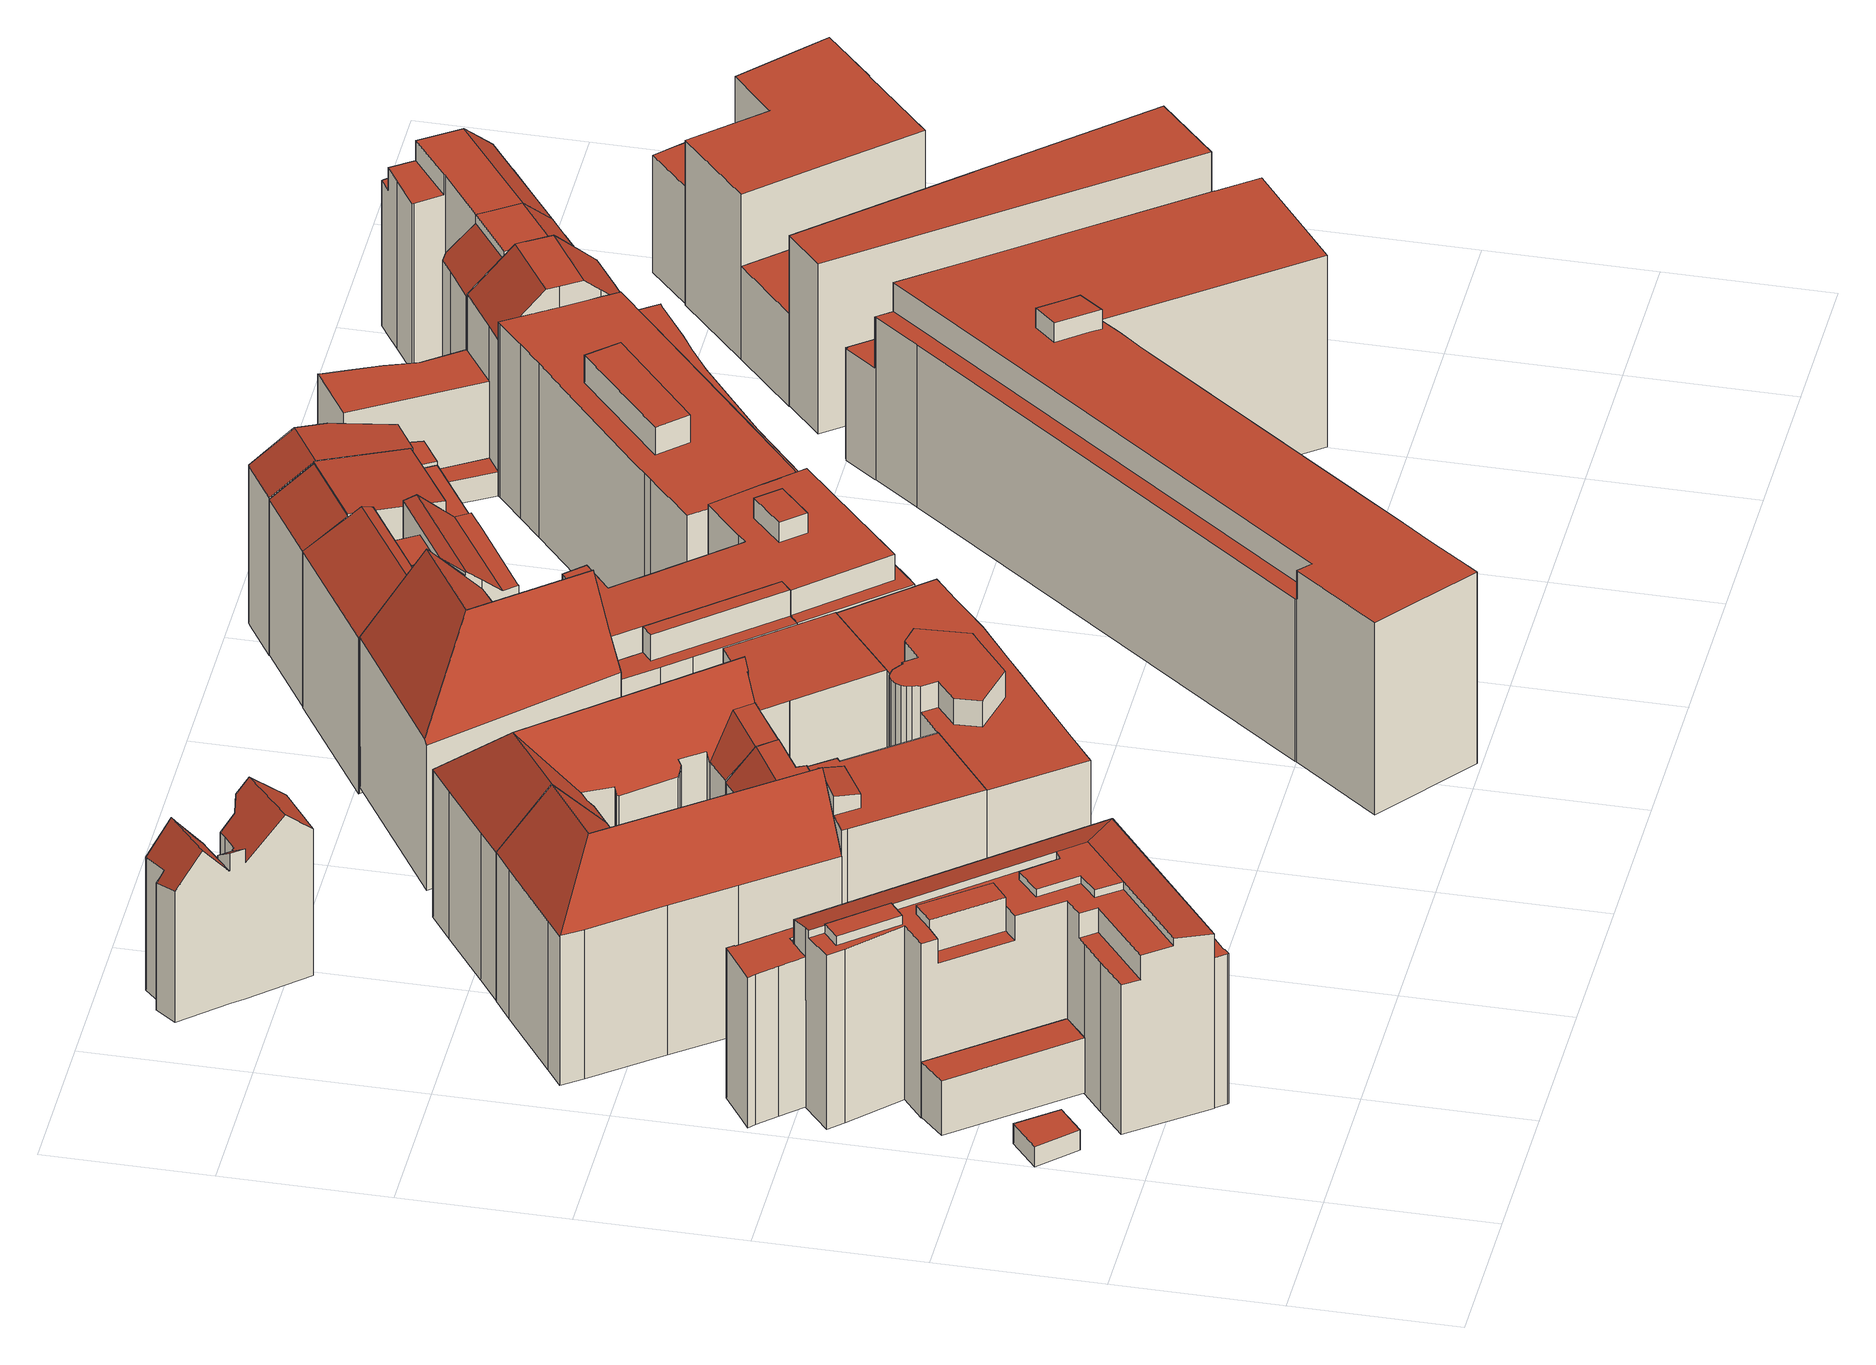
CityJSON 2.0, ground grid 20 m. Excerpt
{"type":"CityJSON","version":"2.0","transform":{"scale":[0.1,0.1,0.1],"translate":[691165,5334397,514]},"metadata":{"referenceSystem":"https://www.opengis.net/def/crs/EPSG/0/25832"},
"CityObjects":{
"building1":{"type":"Building","attributes":{"Gemeindeschluessel":"09162000","HoeheDach":"517.260","HoeheGrund":"514.623","Methode":"2000","NiedrigsteTraufeDesGebaeudes":"517.260","Geometrietyp2DReferenz":"3000","function":"31001_2000","roofType":"1000","measuredHeight":2.64},"geometry":[{"type":"MultiSurface","lod":"2","boundaries":[[[0,1,2,3]],[[1,0,4,5]],[[5,6,2,1]],[[3,2,6,7]],[[7,4,0,3]],[[5,4,7,6]]],"semantics":{"surfaces":[{"type":"WallSurface"},{"type":"RoofSurface"},{"type":"GroundSurface"}],"values":[0,0,1,0,2,0]}}]},
"building2":{"type":"Building","attributes":{"Gemeindeschluessel":"09162000","HoeheDach":"522.056","HoeheGrund":"514.690","Methode":"1000","NiedrigsteTraufeDesGebaeudes":"522.056","Geometrietyp2DReferenz":"3000","function":"31001_9998","roofType":"1000","measuredHeight":7.37,"storeysAboveGround":2},"geometry":[{"type":"MultiSurface","lod":"2","boundaries":[[[8,9,10,11,12,13]],[[14,15,16,10,9,8]],[[11,10,16,17,18,12]],[[14,8,13,19]],[[19,13,12,18]],[[15,14,19,18,17,16]]],"semantics":{"surfaces":[{"type":"RoofSurface"},{"type":"WallSurface"},{"type":"GroundSurface"}],"values":[0,1,1,1,1,2]}}]},
"building3":{"type":"Building","attributes":{"Gemeindeschluessel":"09162000","HoeheDach":"539.220","HoeheGrund":"514.629","Methode":"2000","NiedrigsteTraufeDesGebaeudes":"534.570","Geometrietyp2DReferenz":"3000","function":"31001_9998","roofType":"1000","measuredHeight":24.59,"storeysAboveGround":7},"geometry":[{"type":"MultiSurface","lod":"2","boundaries":[[[20,21,22,23]],[[23,22,24,25]],[[26,27,28,29]],[[30,31,32,33]],[[34,35,36,37,38,33,32,39]],[[40,41,42,43,44,45]],[[46,47,48,49]],[[50,51,52,53]],[[54,24,22,55,52,51,56,57]],[[58,57,56,59]],[[60,44,43,61]],[[62,63,64,49,48,65]],[[66,67,68,69]],[[41,70,71,42]],[[72,73,74,21,20,75,40,45]],[[76,69,68,77,78]],[[79,80,67,66,81]],[[35,61,43,42,71,36]],[[34,39,82,83]],[[81,66,84,85]],[[76,78,79,81,85,86,87,82,39,32,31,88,89,90,37,36,71,70,75,20,23,25,91,58,59,50,53]],[[47,92,65,48]],[[93,92,47,46,94,74,73]],[[69,76,53,52]],[[72,60,61,35,34,83,95,96,63,62,93,73]],[[97,90,26,29,31,30]],[[31,29,28,88]],[[38,37,90,97]],[[72,45,44,60]],[[38,97,30,33]],[[89,27,26,90]],[[88,28,27,89]],[[59,56,51,50]],[[78,77,80,79]],[[91,54,57,58]],[[40,75,70,41]],[[25,24,54,91]],[[77,68,67,80]],[[95,87,86,96]],[[63,96,86,85,84,64]],[[62,65,92,93]],[[83,82,87,95]],[[74,94,55,22,21]],[[46,49,64,84,66,69,52,55,94]]],"semantics":{"surfaces":[{"type":"WallSurface"},{"type":"RoofSurface"},{"type":"GroundSurface"}],"values":[0,0,1,0,0,1,0,0,1,0,0,0,0,0,0,0,0,0,0,0,1,1,0,0,2,0,0,0,0,1,0,0,0,0,0,0,0,1,0,0,0,0,1,1]}}]},
"building4":{"type":"Building","attributes":{"Gemeindeschluessel":"09162000","HoeheDach":"534.858","HoeheGrund":"514.660","Methode":"1000","NiedrigsteTraufeDesGebaeudes":"534.858","Geometrietyp2DReferenz":"3000","function":"31001_9998","roofType":"1000","measuredHeight":20.2,"storeysAboveGround":6},"geometry":[{"type":"MultiSurface","lod":"2","boundaries":[[[98,99,100,101,102,103,104,105,106,107,108,109,110,111,112,113,114,115,116,117,118,119,120,121,122,123,124,125,126]],[[127,128,129,130,131,132,133,134,135,136,137,138,139,140,141,142,143,144,145,146,147,148,149,150,151,152,153,154,155]],[[137,106,105,138]],[[149,123,122,150]],[[155,117,116,127]],[[133,110,109,134]],[[135,108,107,136]],[[134,109,108,135]],[[131,112,111,132]],[[143,142,141,102,101,100]],[[136,107,106,137]],[[129,114,113,130]],[[150,122,121,151]],[[132,111,110,133]],[[128,115,114,129]],[[126,125,124,148,147,146]],[[140,103,102,141]],[[144,99,98,145]],[[120,119,153,152,151,121]],[[130,113,112,131]],[[154,118,117,155]],[[148,124,123,149]],[[153,119,118,154]],[[138,105,104,139]],[[143,100,99,144]],[[139,104,103,140]],[[127,116,115,128]],[[145,98,126,146]]],"semantics":{"surfaces":[{"type":"RoofSurface"},{"type":"GroundSurface"},{"type":"WallSurface"}],"values":[0,1,2,2,2,2,2,2,2,2,2,2,2,2,2,2,2,2,2,2,2,2,2,2,2,2,2,2]}}]},
"building5":{"type":"Building","attributes":{"Gemeindeschluessel":"09162000","HoeheDach":"542.510","HoeheGrund":"515.331","Methode":"2000","NiedrigsteTraufeDesGebaeudes":"535.296","Geometrietyp2DReferenz":"3000","function":"31001_9998","roofType":"3100","measuredHeight":27.18,"storeysAboveGround":5},"geometry":[{"type":"MultiSurface","lod":"2","boundaries":[[[156,157,158,159]],[[160,161,162,163]],[[164,165,157,156,166]],[[167,168,169,170]],[[171,172,173,174]],[[175,176,177,178,179]],[[180,181,182,183]],[[184,185,186,187]],[[188,189,161,160]],[[190,191,192,193]],[[194,195,196,197]],[[188,198,199,200,189]],[[201,202,203,204,205]],[[206,207,201,205]],[[208,209,199,198]],[[210,211,172,171]],[[182,212,213,183]],[[164,166,214,215]],[[215,214,177,176]],[[212,209,208,213]],[[165,170,169,158,157]],[[178,177,214,166,156,159]],[[216,217,218,219,220]],[[207,206,218,217]],[[221,193,192,222]],[[190,216,220,191]],[[175,180,183,213,208,198,188,160,163,202,201,207,217,216,190,193,221,223,184,187,224,194,197,210,171,174,167,170,165,164,215,176]],[[212,182,181,225,226,200,199,209]],[[226,219,218,206,205,204]],[[197,196,211,210]],[[223,227,185,184]],[[167,174,173,168]],[[224,228,195,194]],[[180,175,179,225,181]],[[203,202,163,162]],[[187,186,228,224]],[[225,179,178,159,158,169,168,173,172,211,196,195,228,186,185,227,222,192,191,220,219,226]],[[226,204,203,162,161,189,200]],[[221,222,227,223]]],"semantics":{"surfaces":[{"type":"RoofSurface"},{"type":"WallSurface"},{"type":"GroundSurface"}],"values":[0,1,1,1,1,1,1,1,1,1,1,1,1,1,1,1,1,1,1,1,1,0,1,1,1,1,2,0,0,1,1,1,1,1,1,1,0,0,1]}}]},
"building6":{"type":"Building","attributes":{"Gemeindeschluessel":"09162000","HoeheDach":"540.050","HoeheGrund":"517.120","Methode":"2000","NiedrigsteTraufeDesGebaeudes":"534.159","Geometrietyp2DReferenz":"3000","function":"31001_9998","roofType":"3100","measuredHeight":22.93,"storeysAboveGround":5},"geometry":[{"type":"MultiSurface","lod":"2","boundaries":[[[229,230,231,232]],[[233,234,235,236,237,238]],[[239,240,241,242]],[[243,244,245,246,247,248,249,250,251,252,253,254,255,256]],[[257,258,259,260]],[[251,261,262,263,252]],[[261,264,262]],[[234,233,265,266]],[[267,268,269,270]],[[271,272,237,236]],[[266,265,273,274]],[[262,264,258,257,275,276,242,241,277,263]],[[274,273,278,279]],[[256,255,280,281]],[[282,268,267,283,284,285]],[[247,246,245,244,243,256,281,286,271,236,235,234,266,274,279,239,242,276,275,257,260,229,232,284,283,267,270]],[[260,259,230,229]],[[279,278,240,239]],[[253,277,241,240,278,273,265,233,238,254]],[[254,238,237,272,287,280,255]],[[249,282,285,231,230,259,258,264,261,250]],[[261,251,250]],[[287,272,271,286,281,280]],[[232,231,285,284]],[[253,252,263,277]],[[270,269,248,247]],[[248,269,268,282,249]]],"semantics":{"surfaces":[{"type":"WallSurface"},{"type":"RoofSurface"},{"type":"GroundSurface"}],"values":[0,0,0,0,0,1,0,0,0,0,0,0,0,0,0,2,0,0,1,1,1,0,0,0,0,0,1]}}]},
"building7":{"type":"Building","attributes":{"Gemeindeschluessel":"09162000","HoeheDach":"542.510","HoeheGrund":"515.419","Methode":"2000","NiedrigsteTraufeDesGebaeudes":"535.066","Geometrietyp2DReferenz":"3000","function":"31001_9998","roofType":"3100","measuredHeight":27.09,"storeysAboveGround":5},"geometry":[{"type":"MultiSurface","lod":"2","boundaries":[[[204,288,289,290,291,203]],[[292,293,294,295]],[[296,297,298,299]],[[300,301,302,303,304]],[[305,306,297,296]],[[307,308,309,310]],[[311,291,290,312]],[[301,300,313,314]],[[315,316,317,318]],[[315,319,320,321,316]],[[322,323,324,325,326]],[[291,311,327,203]],[[328,293,292,309,308,298,297,306,329,330,331,332,317,316,321,288,304,303]],[[333,320,319,334]],[[204,205,313,300,304,288]],[[328,303,302,335]],[[329,306,305,336]],[[333,337,289,288,321,320]],[[325,331,330,338,326]],[[327,339,205,204,203]],[[314,313,205,339]],[[322,326,338,340]],[[310,309,292,295]],[[336,340,338,330,329]],[[341,289,337,342]],[[312,290,289,341]],[[337,333,334,342]],[[343,318,317,332,324,323]],[[294,293,328,335]],[[332,331,325,324]],[[298,308,307,299]],[[315,318,343,323,322,340,336,305,296,299,307,310,295,294,335,302,301,314,339,327,311,312,341,342,334,319]]],"semantics":{"surfaces":[{"type":"RoofSurface"},{"type":"WallSurface"},{"type":"GroundSurface"}],"values":[0,1,1,1,1,1,1,1,1,1,1,1,0,1,0,1,1,0,0,1,1,1,1,1,1,1,1,1,1,0,1,2]}}]},
"building8":{"type":"Building","attributes":{"Gemeindeschluessel":"09162000","HoeheDach":"541.532","HoeheGrund":"514.893","Methode":"2000","NiedrigsteTraufeDesGebaeudes":"518.875","Geometrietyp2DReferenz":"3000","function":"31001_9998","roofType":"1000","measuredHeight":26.64,"storeysAboveGround":7},"geometry":[{"type":"MultiSurface","lod":"2","boundaries":[[[344,345,346,347,348,349,350,351,352,353,354,355,356,357,358,359,360]],[[356,361,362,357]],[[363,364,365,366]],[[350,367,368,351]],[[363,366,369,370,368,367,371]],[[369,372,373,370]],[[357,362,372,358]],[[359,374,375,360]],[[373,372,362,361,376,377,378]],[[354,377,376,355]],[[358,372,369,366,365,374,359]],[[353,378,377,354]],[[344,379,380,345]],[[381,382,383,384]],[[385,383,382,386,387]],[[349,348,388,364,363,371]],[[345,380,389,346]],[[349,371,367,350]],[[375,379,344,360]],[[390,385,387,391]],[[348,347,386,382,381,388]],[[347,346,389,391,387,386]],[[375,374,365,364,388,381,384,390,391,389,380,379]],[[352,351,368,370,373,378,353]],[[355,376,361,356]],[[384,383,385,390]]],"semantics":{"surfaces":[{"type":"GroundSurface"},{"type":"WallSurface"},{"type":"RoofSurface"}],"values":[0,1,1,1,2,1,1,1,2,1,1,1,1,1,2,1,1,1,1,1,1,1,2,1,1,1]}}]},
"building9":{"type":"Building","attributes":{"Gemeindeschluessel":"09162000","HoeheDach":"542.320","HoeheGrund":"514.610","Methode":"2000","NiedrigsteTraufeDesGebaeudes":"538.780","Geometrietyp2DReferenz":"3000","function":"31001_9998","roofType":"1000","measuredHeight":27.71,"storeysAboveGround":7},"geometry":[{"type":"MultiSurface","lod":"2","boundaries":[[[392,393,394,395,396,397]],[[398,399,400,401]],[[402,403,404,405]],[[406,407,408,409]],[[410,411,407,406]],[[412,413,397,396]],[[414,415,416,417,418,419]],[[420,421,411,410]],[[422,423,413,412]],[[393,424,425,426,414,419,427,428,394]],[[399,429,430,431,432,433,404,403,424,393,392,397,413,423,434,435,408,407,411,421,436,437,438,439,400]],[[440,441,442,438,437,443,444,445,446]],[[417,416,447,448]],[[449,434,423,422]],[[450,435,434,449]],[[451,452,453,454]],[[455,433,432,456]],[[409,408,435,450]],[[452,457,458,459,460,461,447,416,415,414,426,425,402,405,455,456,462,463,464,398,401,465,442,441,440,453]],[[454,453,440,446]],[[401,400,439,465]],[[466,467,448,447,461,460]],[[464,463,462,456,432,431,430,429]],[[464,429,399,398]],[[405,404,433,455]],[[468,443,437,436,421,420]],[[451,469,470,471,466,460,459,458,457,452]],[[465,439,438,442]],[[467,466,471,470,469,451,454,446,445,444,443,468,420,410,406,409,450,449,422,412,396,395,394,428,427,419,418,417,448]],[[425,424,403,402]]],"semantics":{"surfaces":[{"type":"WallSurface"},{"type":"RoofSurface"},{"type":"GroundSurface"}],"values":[0,0,0,0,0,0,0,0,0,0,1,0,0,0,0,0,0,0,1,0,0,0,0,0,0,0,0,0,2,0]}}]},
"building10":{"type":"Building","attributes":{"Gemeindeschluessel":"09162000","HoeheDach":"544.742","HoeheGrund":"515.366","Methode":"2000","NiedrigsteTraufeDesGebaeudes":"534.717","Geometrietyp2DReferenz":"3000","function":"31001_2000","roofType":"3100","measuredHeight":29.38,"storeysAboveGround":5},"geometry":[{"type":"MultiSurface","lod":"2","boundaries":[[[472,473,474,475,476]],[[477,478,479,480]],[[481,482,483,484]],[[485,486,487,488]],[[475,489,490,491,481,484,492,493,488,487,477,480,494,495,496,476]],[[472,497,498,499,479,478,486,485,500,501,473]],[[475,474,502,489]],[[500,485,488,493,503]],[[501,504,505,506]],[[501,500,503,507,483,482,504]],[[481,491,505,504,482]],[[484,483,507,492]],[[494,499,498,495]],[[495,498,497,496]],[[502,508,490,489]],[[505,491,490,508,506]],[[496,497,472,476]],[[487,486,478,477]],[[492,507,503,493]],[[479,499,494,480]],[[502,474,473,501,506,508]]],"semantics":{"surfaces":[{"type":"WallSurface"},{"type":"GroundSurface"},{"type":"RoofSurface"}],"values":[0,0,0,0,1,2,0,0,2,2,0,0,0,0,0,0,0,0,0,0,2]}}]},
"building11":{"type":"Building","attributes":{"Gemeindeschluessel":"09162000","HoeheDach":"538.530","HoeheGrund":"514.988","Methode":"2000","NiedrigsteTraufeDesGebaeudes":"535.030","Geometrietyp2DReferenz":"3000","function":"31001_9998","roofType":"1000","measuredHeight":23.54},"geometry":[{"type":"MultiSurface","lod":"2","boundaries":[[[509,510,511,512]],[[513,514,515,516]],[[517,518,519,520,515,514,521]],[[517,522,523,518]],[[520,524,516,515]],[[513,516,524,525,523,522,509,512,526]],[[512,511,527,526]],[[518,523,525,519]],[[519,525,524,520]],[[517,521,528,510,509,522]],[[521,514,513,526,527,528]],[[510,528,527,511]]],"semantics":{"surfaces":[{"type":"WallSurface"},{"type":"GroundSurface"},{"type":"RoofSurface"}],"values":[0,0,1,0,0,2,0,0,0,0,0,2]}}]},
"building12":{"type":"Building","attributes":{"Gemeindeschluessel":"09162000","HoeheDach":"541.250","HoeheGrund":"514.482","Methode":"2000","NiedrigsteTraufeDesGebaeudes":"535.060","Geometrietyp2DReferenz":"3000","function":"31001_2000","roofType":"1000","measuredHeight":26.77,"storeysAboveGround":6},"geometry":[{"type":"MultiSurface","lod":"2","boundaries":[[[529,530,531,532]],[[533,534,535,536,537,538]],[[539,528,540,541]],[[542,543,544,545,546,547]],[[535,534,548,549]],[[550,551,552,553]],[[554,555,556,557]],[[558,559,560,561]],[[530,552,551,531]],[[562,563,559,558]],[[528,564,565,566,567,568,569,570,556,555,571,572,548,534,533,538,573,574,560,559,563,575,576,540],[550,553,529,532]],[[548,572,571,577,578,549]],[[579,580,581,582,583,570,569,568,567,566]],[[543,542,584,585,586,539,541,587,588,562,558,561,589,590,537,536,535,549,578,577,554,557,591,544]],[[553,552,530,529]],[[540,576,575,563,562,588,587,541]],[[570,583,545,544,591,557,556]],[[547,546,545,583,582,581,580,579,592,593]],[[542,547,593,584]],[[593,592,565,564,528,539,586,585,584]],[[532,531,551,550]],[[579,566,565,592]],[[577,571,555,554]],[[590,573,538,537]],[[590,589,561,560,574,573]]],"semantics":{"surfaces":[{"type":"WallSurface"},{"type":"RoofSurface"},{"type":"GroundSurface"}],"values":[0,0,0,0,0,0,0,0,1,0,1,0,0,2,0,0,0,1,0,0,0,0,0,0,0]}}]},
"building13":{"type":"Building","attributes":{"Gemeindeschluessel":"09162000","HoeheDach":"539.903","HoeheGrund":"514.499","Methode":"2000","NiedrigsteTraufeDesGebaeudes":"523.890","Geometrietyp2DReferenz":"3000","function":"31001_2000","roofType":"3100","measuredHeight":25.4,"storeysAboveGround":6},"geometry":[{"type":"MultiSurface","lod":"2","boundaries":[[[594,595,596,597,598,599,600,601]],[[602,603,604]],[[605,606,599,598]],[[607,608,597,596]],[[609,610,611,612,613,614,615,616,617,618,619,620,621]],[[596,595,604,607]],[[622,623,624,625,626,627,628]],[[594,629,630,595]],[[616,615,631,627,626]],[[609,621,632,623,622]],[[633,634,635,630,629,636]],[[604,631,637,638,606,605,608,607]],[[604,603,628,627,631]],[[633,612,611,634]],[[632,639,640,641,624,623]],[[620,639,632,621]],[[608,605,598,597]],[[595,630,642]],[[636,613,612,633]],[[618,641,640,619]],[[616,626,625,617]],[[618,617,625,624,641]],[[619,640,639,620]],[[638,637,601,600]],[[614,613,636,629,594,601,637,631,615]],[[609,622,628,603,602,642,630,635,610]],[[600,599,606,638]],[[602,604,595,642]],[[610,635,634,611]]],"semantics":{"surfaces":[{"type":"WallSurface"},{"type":"RoofSurface"},{"type":"GroundSurface"}],"values":[0,0,1,1,2,0,1,1,0,0,1,0,1,0,1,0,0,0,0,0,0,0,0,1,0,0,0,1,0]}}]},
"building14":{"type":"Building","attributes":{"Gemeindeschluessel":"09162000","HoeheDach":"517.309","HoeheGrund":"515.027","Methode":"2000","NiedrigsteTraufeDesGebaeudes":"517.094","Geometrietyp2DReferenz":"3000","function":"31001_2000","roofType":"1000","measuredHeight":2.28,"storeysAboveGround":1},"geometry":[{"type":"MultiSurface","lod":"2","boundaries":[[[643,644,645,646]],[[647,646,645,648]],[[647,648,649,650]],[[649,644,643,650]],[[648,645,644,649]],[[650,643,646,647]]],"semantics":{"surfaces":[{"type":"RoofSurface"},{"type":"WallSurface"},{"type":"GroundSurface"}],"values":[0,1,2,1,1,1]}}]},
"building15":{"type":"Building","attributes":{"Gemeindeschluessel":"09162000","HoeheDach":"518.341","HoeheGrund":"514.617","Methode":"2000","NiedrigsteTraufeDesGebaeudes":"518.341","Geometrietyp2DReferenz":"3000","function":"31001_2000","roofType":"1000","measuredHeight":3.72},"geometry":[{"type":"MultiSurface","lod":"2","boundaries":[[[651,652,653,654,655,656]],[[657,651,656,658]],[[654,659,660,655]],[[657,661,652,651]],[[656,655,660,658]],[[652,661,662,653]],[[654,653,662,659]],[[657,658,660,659,662,661]]],"semantics":{"surfaces":[{"type":"RoofSurface"},{"type":"WallSurface"},{"type":"GroundSurface"}],"values":[0,1,1,1,1,1,1,2]}}]},
"building16":{"type":"Building","attributes":{"Gemeindeschluessel":"09162000","HoeheDach":"539.346","HoeheGrund":"514.578","Methode":"2000","NiedrigsteTraufeDesGebaeudes":"535.180","Geometrietyp2DReferenz":"3000","function":"31001_9998","roofType":"1000","measuredHeight":24.77,"storeysAboveGround":6},"geometry":[{"type":"MultiSurface","lod":"2","boundaries":[[[663,664,665,666]],[[667,668,669,666,665,670]],[[670,665,664,671,672]],[[673,674,675,676]],[[677,678,667,670,672,679,680]],[[681,682,674,673]],[[681,683,684,685,671,664,663,682]],[[677,680,633,686]],[[669,675,674,682,663,666]],[[680,679,685,684,633]],[[667,678,677,686,683,681,673,676,668]],[[679,672,671,685]],[[686,633,684,683]],[[676,675,669,668]]],"semantics":{"surfaces":[{"type":"WallSurface"},{"type":"RoofSurface"},{"type":"GroundSurface"}],"values":[0,0,1,0,0,0,0,0,1,1,2,0,0,0]}}]},
"building17":{"type":"Building","attributes":{"Gemeindeschluessel":"09162000","HoeheDach":"539.370","HoeheGrund":"514.460","Methode":"2000","NiedrigsteTraufeDesGebaeudes":"535.662","Geometrietyp2DReferenz":"3000","function":"31001_9998","roofType":"3100","measuredHeight":24.91,"storeysAboveGround":6},"geometry":[{"type":"MultiSurface","lod":"2","boundaries":[[[687,688,689,690,691,692]],[[693,694,695,696]],[[697,698,699,687,692,700,701]],[[702,698,697,703]],[[704,695,694,702,703]],[[699,698,702,694,693,705,706,688,687]],[[707,708,691,690]],[[709,710,708,707,711,712]],[[701,700,692,691,708,710,709]],[[713,714,715,712,711,707,690,689,688,706,705,693,696]],[[715,714,713,704,703,697,701,709,712]],[[696,695,704,713]]],"semantics":{"surfaces":[{"type":"WallSurface"},{"type":"RoofSurface"},{"type":"GroundSurface"}],"values":[0,0,1,0,1,0,0,0,1,2,0,0]}}]},
"building18":{"type":"Building","attributes":{"name":"Bayerisches Staatsministerium des Innern, für Sport und Integration - Außenstelle Angerhof","Gemeindeschluessel":"09162000","HoeheDach":"542.908","HoeheGrund":"514.541","Methode":"2000","NiedrigsteTraufeDesGebaeudes":"529.510","Geometrietyp2DReferenz":"3000","function":"31001_3000","roofType":"1000","measuredHeight":28.37,"storeysAboveGround":7},"geometry":[{"type":"MultiSurface","lod":"2","boundaries":[[[716,717,718,719,720,721]],[[722,723,724,725,726,727,728,729]],[[730,731,732,733,734,735,736]],[[737,728,727,738]],[[725,724,739,740,741,742,743]],[[744,745,746,747]],[[748,749,750,751]],[[752,753,745,744]],[[754,726,725,743]],[[755,756,757,746,745,753,758,750,749,759,736,735,760,761,762,763,764],[720,719,718,765,766,767]],[[738,727,726,754]],[[768,769,770,747,746,757,756,755]],[[730,736,759,771]],[[771,759,749,748]],[[766,765,772,773,774,767]],[[722,762,761,723]],[[768,755,764,775]],[[767,774,721,720]],[[751,750,758,776]],[[741,740,777,778]],[[776,758,753,752]],[[729,763,762,722]],[[778,777,779,780]],[[760,735,734,781,782,739,724,723,761]],[[764,763,729,728,737,783,775]],[[784,785,733,732,786,787,780,779]],[[718,717,772,765]],[[773,772,717,716,721,774]],[[731,730,771,748,751,776,752,744,747,770,769,768,775,783,737,738,754,743,742,741,778,780,787,786,732]],[[782,781,734,733,785,784,779,777,740,739]]],"semantics":{"surfaces":[{"type":"WallSurface"},{"type":"RoofSurface"},{"type":"GroundSurface"}],"values":[0,1,0,0,0,0,0,0,0,1,0,0,0,0,0,0,0,0,0,0,0,0,0,0,0,0,0,1,2,1]}}]},
"building19":{"type":"Building","attributes":{"Gemeindeschluessel":"09162000","HoeheDach":"541.612","HoeheGrund":"514.476","Methode":"2000","NiedrigsteTraufeDesGebaeudes":"534.910","Geometrietyp2DReferenz":"3000","function":"31001_9998","roofType":"1000","measuredHeight":27.14,"storeysAboveGround":7},"geometry":[{"type":"MultiSurface","lod":"2","boundaries":[[[788,789,790,791,792,793,794,795,796,797,798,799,800,801,802,803,804,805,806,807],[808,809,810,811]],[[812,544,813,814,791,790,557]],[[815,816,817,818]],[[813,819,820,821,822,823,817,816,824,825,826,827,828,814]],[[577,788,807,829]],[[796,795,830,831,832,797]],[[818,817,823,833]],[[808,834,835,809]],[[836,806,805,837]],[[838,821,820,839]],[[805,804,803,802,840,841,842,837]],[[794,826,825,843,844,830,795]],[[811,845,834,808]],[[839,820,819,846]],[[847,835,834,845]],[[554,789,788,577]],[[838,848,833,823,822,821]],[[801,800,799,849,850,851]],[[852,798,797,832]],[[809,835,847,810]],[[818,833,848,838,839,846,544,812,557,554,577,829,836,837,842,841,840,851,850,849,852,832,831,830,844,843,853,815]],[[814,828,827,826,794,793,792,791]],[[849,799,798,852]],[[840,802,801,851]],[[810,847,845,811]],[[846,819,813,544]],[[829,807,806,836]],[[824,816,815,853,843,825]],[[557,790,789,554]]],"semantics":{"surfaces":[{"type":"RoofSurface"},{"type":"WallSurface"},{"type":"GroundSurface"}],"values":[0,1,1,0,1,1,1,1,1,1,1,1,1,1,0,1,1,1,1,1,2,1,1,1,1,1,1,1,1]}}]},
"building20":{"type":"Building","attributes":{"Gemeindeschluessel":"09162000","HoeheDach":"517.700","HoeheGrund":"514.550","Methode":"2000","NiedrigsteTraufeDesGebaeudes":"517.100","Geometrietyp2DReferenz":"3000","function":"31001_9998","roofType":"1000","measuredHeight":3.15},"geometry":[{"type":"MultiSurface","lod":"2","boundaries":[[[854,855,856,857]],[[858,859,860,861,862]],[[863,860,859,852]],[[864,865,866,867]],[[852,859,858,868]],[[869,870,871,866,865,856,855]],[[872,869,855,854]],[[870,862,861,871]],[[852,868,873,872,854,857,864,867,874,863]],[[873,868,858,862,870,869,872]],[[871,861,860,863,874,867,866]],[[857,856,865,864]]],"semantics":{"surfaces":[{"type":"WallSurface"},{"type":"RoofSurface"},{"type":"GroundSurface"}],"values":[0,1,0,0,0,1,0,0,2,0,0,0]}}]},
"building21":{"type":"Building","attributes":{"Gemeindeschluessel":"09162000","HoeheDach":"528.032","HoeheGrund":"514.550","Methode":"1000","NiedrigsteTraufeDesGebaeudes":"528.032","Geometrietyp2DReferenz":"3000","function":"31001_9998","roofType":"1000","measuredHeight":13.48,"storeysAboveGround":2},"geometry":[{"type":"MultiSurface","lod":"2","boundaries":[[[875,876,877,878]],[[879,880,876,875]],[[881,880,879,882,883,884]],[[885,877,876,880,881,884,886,887,888]],[[863,867,889,890,883,882,879,875,878]],[[888,887,886,890,889,867]],[[890,886,884,883]],[[878,877,885,863]],[[863,885,888,867]]],"semantics":{"surfaces":[{"type":"WallSurface"},{"type":"RoofSurface"},{"type":"GroundSurface"}],"values":[0,0,0,1,2,0,0,0,0]}}]},
"building22":{"type":"Building","attributes":{"Gemeindeschluessel":"09162000","HoeheDach":"540.720","HoeheGrund":"514.590","Methode":"2000","NiedrigsteTraufeDesGebaeudes":"535.536","Geometrietyp2DReferenz":"3000","function":"31001_9998","roofType":"2100","measuredHeight":26.13,"storeysAboveGround":7},"geometry":[{"type":"MultiSurface","lod":"2","boundaries":[[[891,892,893,894,895,896]],[[897,898,899,900]],[[901,902,903,904]],[[905,906,902,901]],[[907,908,909,910,911]],[[901,904,899,898,891,896,912,905]],[[902,906,909,908,913,914,894,893,892,897,900,903]],[[909,906,905,912,910]],[[915,913,908,907]],[[900,899,904,903]],[[913,915,916,914]],[[892,891,898,897]],[[910,912,896,895,917,911]],[[894,914,916,917,895]],[[915,907,911,917,916]]],"semantics":{"surfaces":[{"type":"WallSurface"},{"type":"RoofSurface"},{"type":"GroundSurface"}],"values":[0,0,0,0,0,1,2,0,0,0,0,0,1,0,1]}}]},
"building23":{"type":"Building","attributes":{"Gemeindeschluessel":"09162000","HoeheDach":"540.000","HoeheGrund":"514.770","Methode":"2000","NiedrigsteTraufeDesGebaeudes":"534.310","Geometrietyp2DReferenz":"3000","function":"31001_9998","roofType":"1000","measuredHeight":25.23,"storeysAboveGround":7},"geometry":[{"type":"MultiSurface","lod":"2","boundaries":[[[918,919,920,921,922,923,924]],[[925,919,918,926]],[[927,928,929,930,931,932,933,934]],[[935,932,931,936]],[[937,924,923,938,939,940]],[[941,942,943,937,940,928,927,934,944]],[[936,931,930,945]],[[928,940,939,929]],[[946,947,948,949,920,919,925]],[[947,950,951,952,953,948]],[[954,926,918,924,937,943]],[[923,922,921,955,952,951,956,957,958,959,938]],[[960,945,930,929,939]],[[948,953,952,955,949]],[[934,933,932,935,961,944]],[[949,955,921,920]],[[950,947,946,925,926,954,943,942,941,944,961,935,936,945,960,959,958,957,956,951]],[[960,939,938,959]]],"semantics":{"surfaces":[{"type":"RoofSurface"},{"type":"WallSurface"},{"type":"GroundSurface"}],"values":[0,1,0,1,0,1,1,1,1,1,1,1,1,0,1,1,2,1]}}]},
"building24":{"type":"Building","attributes":{"Gemeindeschluessel":"09162000","HoeheDach":"537.636","HoeheGrund":"514.690","Methode":"1000","NiedrigsteTraufeDesGebaeudes":"537.636","Geometrietyp2DReferenz":"3000","function":"31001_9998","roofType":"1000","measuredHeight":22.95,"storeysAboveGround":6},"geometry":[{"type":"MultiSurface","lod":"2","boundaries":[[[962,963,964,965,966,967,968]],[[966,969,970,967]],[[963,962,968,971,972,973]],[[964,963,973,974,975,965]],[[974,973,972,971,970,969,975]],[[965,975,969,966]],[[967,970,971,968]]],"semantics":{"surfaces":[{"type":"GroundSurface"},{"type":"WallSurface"},{"type":"RoofSurface"}],"values":[0,1,1,1,2,1,1]}}]},
"building25":{"type":"Building","attributes":{"Gemeindeschluessel":"09162000","HoeheDach":"527.094","HoeheGrund":"514.610","Methode":"1000","NiedrigsteTraufeDesGebaeudes":"527.094","Geometrietyp2DReferenz":"3000","function":"31001_9998","roofType":"1000","measuredHeight":12.48,"storeysAboveGround":3},"geometry":[{"type":"MultiSurface","lod":"2","boundaries":[[[976,977,978,979]],[[980,979,978,981]],[[980,981,982,983]],[[983,976,979,980]],[[981,978,977,982]],[[982,977,976,983]]],"semantics":{"surfaces":[{"type":"RoofSurface"},{"type":"WallSurface"},{"type":"GroundSurface"}],"values":[0,1,2,1,1,1]}}]},
"building26":{"type":"Building","attributes":{"Gemeindeschluessel":"09162000","HoeheDach":"540.000","HoeheGrund":"514.740","Methode":"2000","NiedrigsteTraufeDesGebaeudes":"534.250","Geometrietyp2DReferenz":"3000","function":"31001_9998","roofType":"1000","measuredHeight":25.26,"storeysAboveGround":7},"geometry":[{"type":"MultiSurface","lod":"2","boundaries":[[[984,985,986,987]],[[988,989,987,986,990,991]],[[992,993,994,995,996,997]],[[989,988,998,999,1000,1001,1002,1003,1004,1005,1006,1007,1008,1009,1010,1011,1012,1013,1014,1015,1016,1017,1018,996,995,994,984,987]],[[1009,1008,1019,1020,1021,1022,1010]],[[921,1023,1024,1025]],[[1024,1023,1026,1027,1028,1029,1030,1031,1032]],[[1010,1022,1033,1011]],[[1026,1023,921,1034]],[[988,991,1035,998]],[[1014,1036,1037,1015]],[[1038,1039,1018,1017,1016,1040]],[[1021,1020,1032,1031]],[[1041,1030,1029,1036,1014,1013,1012]],[[1015,1037,1040,1016]],[[1018,1039,997,996]],[[1005,1004,1003,1042,1034,921,1025,938,1006]],[[1002,1043,1042,1003]],[[1006,938,939,1007]],[[1022,1021,1031,1030,1041,1033]],[[1042,1043,1044,1045,1046,1035,991,990,986,985,993,992,997,1039,1038,1040,1037,1036,1029,1028,1027,1026,1034]],[[1001,1044,1043,1002]],[[1000,1045,1044,1001]],[[938,1025,1024,1032,1020,1019,939]],[[994,993,985,984]],[[1000,999,998,1035,1046,1045]],[[1007,939,1019,1008]],[[1011,1033,1041,1012]]],"semantics":{"surfaces":[{"type":"WallSurface"},{"type":"GroundSurface"},{"type":"RoofSurface"}],"values":[0,0,0,1,0,2,0,0,0,0,0,0,0,0,0,0,0,0,0,2,2,0,0,2,0,0,0,0]}}]},
"building27":{"type":"Building","attributes":{"name":"Sinai-Grundschule","Gemeindeschluessel":"09162000","HoeheDach":"536.818","HoeheGrund":"514.590","Methode":"1000","NiedrigsteTraufeDesGebaeudes":"536.818","Geometrietyp2DReferenz":"3000","function":"31001_9998","roofType":"1000","measuredHeight":22.23,"storeysAboveGround":6},"geometry":[{"type":"MultiSurface","lod":"2","boundaries":[[[1047,982,1048,1049,1050,981]],[[1049,1048,1051,1052,1053,1054,1055,1056,1057,1058,1059,1060,1050]],[[1058,1057,1056,1061,1062,1063]],[[1064,1055,1054,1065]],[[1066,1067,1068,1053,1052,1051]],[[981,1050,1060,1069]],[[1067,1066,982,1047,981,1069,1070,1063,1062,1061,1064,1065,1068]],[[1066,1051,1048,982]],[[1059,1058,1063,1070,1069,1060]],[[1061,1056,1055,1064]],[[1065,1054,1053,1068]]],"semantics":{"surfaces":[{"type":"WallSurface"},{"type":"RoofSurface"},{"type":"GroundSurface"}],"values":[0,1,0,0,0,0,2,0,0,0,0]}}]},
"building28":{"type":"Building","attributes":{"Gemeindeschluessel":"09162000","HoeheDach":"530.620","HoeheGrund":"514.790","Methode":"1000","NiedrigsteTraufeDesGebaeudes":"530.620","Geometrietyp2DReferenz":"3000","function":"31001_9998","roofType":"1000","measuredHeight":15.83,"storeysAboveGround":4},"geometry":[{"type":"MultiSurface","lod":"2","boundaries":[[[1071,1072,1073,1074,1075,1076]],[[1077,1072,1071,1076,1078,1079,1080,1081,1082]],[[1083,1084,1082,1081,1080,1085]],[[1079,1086,1085,1080]],[[1076,1075,1087,1078]],[[1074,1073,1088,1084,1083,1085,1086,1087,1075]],[[1072,1077,1082,1084,1088,1073]],[[1078,1087,1086,1079]]],"semantics":{"surfaces":[{"type":"WallSurface"},{"type":"GroundSurface"},{"type":"RoofSurface"}],"values":[0,1,0,0,0,2,0,0]}}]}
},
"vertices":[
[76,310,6],[76,310,33],[42,282,33],[42,282,6],[39,356,6],[39,356,33],[0,324,33],[0,324,6],
[147,299,81],[159,308,81],[179,325,81],[178,327,81],[66,465,81],[36,436,81],[147,299,7],[159,308,7],[179,325,7],[178,327,7],[66,465,7],[36,436,7],
[119,193,240],[119,193,250],[213,269,250],[213,269,240],[191,297,250],[191,297,240],[155,389,252],[179,408,252],[120,482,252],[96,462,252],[96,462,207],[96,462,240],[79,449,240],[79,449,207],[66,465,6],[179,325,6],[179,325,240],[139,375,240],[139,375,207],[66,465,240],[94,225,207],[173,289,207],[158,307,207],[147,299,207],[118,275,207],[80,244,207],[340,309,241],[340,309,206],[81,611,206],[81,611,241],[242,346,240],[242,346,250],[253,353,250],[253,353,240],[214,317,250],[279,323,250],[208,385,250],[179,360,250],[179,360,240],[208,385,240],[118,275,6],[147,299,6],[89,617,6],[59,593,6],[59,593,248],[89,617,206],[65,573,250],[65,573,252],[119,510,252],[119,510,250],[173,289,240],[158,307,240],[80,244,6],[149,154,6],[149,154,241],[94,225,240],[119,510,240],[98,493,252],[98,493,240],[44,556,240],[44,556,252],[65,573,240],[96,490,240],[96,490,6],[52,588,250],[52,588,240],[23,562,240],[39,545,240],[120,482,240],[179,408,240],[155,389,240],[214,317,240],[348,315,206],[348,315,6],[340,308,241],[39,545,6],[23,562,6],[155,389,207],
[15,640,209],[35,619,209],[59,593,209],[68,601,209],[89,617,209],[348,315,209],[149,154,209],[159,141,209],[160,140,209],[167,146,209],[166,146,209],[169,149,209],[192,167,209],[204,177,209],[227,195,209],[367,308,209],[367,307,209],[372,312,209],[371,313,209],[372,314,209],[368,319,209],[368,318,209],[102,628,209],[63,673,209],[64,674,209],[57,682,209],[57,681,209],[20,656,209],[7,647,209],[371,313,7],[372,312,7],[367,307,7],[367,308,7],[227,195,7],[204,177,7],[192,167,7],[169,149,7],[166,146,7],[167,146,7],[160,140,7],[159,141,7],[149,154,7],[348,315,7],[89,617,7],[68,601,7],[59,593,7],[35,619,7],[15,640,7],[7,647,7],[20,656,7],[57,681,7],[57,682,7],[64,674,7],[63,673,7],[102,628,7],[368,318,7],[368,319,7],[372,314,7],
[382,717,249],[357,745,214],[322,721,217],[316,677,249],[62,883,13],[62,883,213],[147,944,213],[147,944,13],[401,695,13],[357,745,13],[401,695,249],[308,711,13],[308,711,234],[321,721,218],[321,721,13],[293,741,13],[293,741,227],[289,737,233],[289,737,13],[327,636,13],[359,655,13],[359,655,249],[341,645,249],[327,636,265],[301,622,13],[301,622,276],[246,592,214],[246,592,13],[256,812,13],[256,812,214],[299,755,214],[299,755,13],[35,864,13],[35,864,213],[232,805,13],[232,805,236],[244,814,221],[244,814,13],[298,748,13],[298,748,219],[298,745,221],[298,745,13],[53,840,13],[53,840,213],[36,863,214],[255,858,13],[177,965,13],[177,965,213],[217,911,285],[255,858,215],[233,841,214],[233,841,13],[116,760,13],[116,760,214],[296,743,13],[296,743,223],[169,691,214],[169,691,13],[353,666,249],[353,666,13],[211,834,13],[225,842,13],[225,842,220],[224,842,220],[211,834,235],[248,814,13],[248,814,218],[253,815,13],[299,751,13],[309,627,285],[134,852,285],[253,815,214],[299,751,216],
[148,1268,31],[148,1268,216],[163,1255,234],[163,1255,31],[123,1314,243],[123,1314,31],[119,1317,31],[94,1340,31],[94,1340,210],[119,1317,249],[124,1277,31],[124,1277,210],[109,1264,210],[109,1264,31],[64,1270,31],[88,1244,31],[100,1230,31],[135,1192,31],[159,1166,31],[159,1166,228],[135,1192,260],[100,1230,213],[100,1230,233],[88,1244,233],[88,1244,208],[64,1270,249],[40,1296,208],[40,1296,31],[124,1248,31],[124,1248,215],[140,1261,216],[140,1261,31],[121,1248,213],[122,1249,212],[110,1263,212],[122,1249,213],[124,1313,241],[124,1313,31],[201,1242,31],[201,1242,255],[234,1212,215],[234,1212,31],[68,1314,31],[68,1314,214],[124,1291,223],[124,1291,31],[122,1249,31],[110,1263,31],[110,1263,208],[132,1284,210],[132,1284,31],[59,1321,202],[59,1321,31],[197,1246,260],[197,1246,31],[184,1258,31],[184,1258,244],[64,1317,31],[64,1317,208],
[304,973,285],[317,1065,213],[280,1039,213],[211,989,213],[312,858,212],[314,859,215],[314,859,14],[312,858,14],[372,798,14],[372,798,219],[367,798,215],[367,798,14],[282,885,222],[282,885,14],[294,894,14],[294,894,223],[293,894,223],[375,802,14],[375,802,224],[361,799,14],[361,799,211],[312,855,211],[312,855,14],[211,989,14],[280,1039,14],[281,877,216],[281,877,14],[487,747,14],[487,747,273],[486,748,273],[486,748,14],[557,790,14],[557,790,213],[497,753,285],[357,745,14],[401,695,14],[401,695,248],[382,717,248],[357,745,217],[177,965,14],[317,861,219],[398,775,223],[391,770,214],[446,756,248],[464,735,248],[406,960,216],[406,960,14],[317,861,14],[398,775,14],[343,1035,213],[389,769,215],[255,858,14],[389,769,14],[317,1065,14],[343,1035,14],[462,733,14],
[354,452,9],[250,586,9],[246,592,9],[301,622,9],[327,636,9],[359,655,9],[353,666,9],[401,695,9],[462,733,9],[486,748,9],[487,747,9],[557,790,9],[649,683,9],[554,606,9],[474,698,9],[374,621,9],[449,526,9],[649,683,249],[554,606,249],[357,654,49],[357,654,249],[379,625,249],[379,625,49],[353,666,49],[401,695,49],[474,698,49],[450,726,49],[359,655,49],[474,698,249],[450,726,249],[374,621,249],[449,526,249],[557,790,249],[487,747,249],[486,748,249],[354,452,249],[250,586,249],[321,634,249],[321,634,275],[340,609,268],[340,609,249],[292,580,268],[301,622,275],[272,606,275],[327,636,249],[246,592,249],[292,580,249],[272,606,249],
[517,585,283],[522,581,283],[522,581,6],[517,585,6],[515,586,6],[515,586,283],[471,481,248],[471,481,283],[469,513,283],[469,513,248],[537,567,248],[537,567,283],[564,588,283],[564,588,248],[481,575,6],[481,575,283],[484,581,283],[484,581,6],[481,569,6],[481,569,283],[509,590,6],[509,590,283],[554,606,248],[587,633,248],[649,683,248],[649,683,6],[587,633,6],[554,606,6],[482,563,6],[482,563,283],[503,591,6],[503,591,283],[524,583,283],[524,583,248],[538,593,248],[538,593,6],[524,583,6],[531,468,283],[543,478,283],[582,509,283],[594,518,283],[590,583,283],[496,591,283],[489,587,283],[484,559,283],[485,554,283],[484,553,283],[497,536,283],[449,526,248],[467,540,248],[484,553,248],[485,554,6],[484,553,6],[467,540,6],[449,526,6],[735,588,248],[735,588,6],[496,591,6],[489,587,6],[433,352,6],[433,352,248],[354,452,248],[354,452,6],[590,583,248],[594,518,248],[477,385,248],[576,459,248],[604,481,248],[657,520,248],[702,560,248],[582,509,248],[543,478,248],[531,468,248],[497,536,248],[657,520,6],[702,560,6],[484,559,6],[477,385,6],[576,459,6],[604,481,6],
[664,992,207],[593,943,307],[557,918,256],[557,918,14],[664,992,14],[611,1032,14],[611,1032,224],[614,1029,224],[614,1029,14],[639,1077,14],[639,1077,230],[610,1054,227],[610,1054,14],[589,1044,235],[605,1027,233],[605,1027,14],[589,1044,14],[531,899,14],[365,1082,14],[542,1194,14],[607,1055,14],[602,1057,14],[623,1037,14],[624,1036,14],[631,1028,14],[631,1028,209],[624,1036,209],[623,1037,209],[592,1047,230],[490,1064,307],[531,899,219],[602,1057,233],[595,1130,307],[542,1194,216],[369,1085,215],[607,1055,230],[365,1082,209],
[686,742,210],[686,742,245],[571,874,245],[571,874,210],[557,918,210],[557,918,10],[531,899,10],[531,899,210],[673,731,10],[588,830,10],[561,861,10],[530,898,10],[700,754,10],[673,731,210],[588,830,210],[530,898,210],[561,861,210],[585,886,210],[585,886,245],[700,754,245],
[795,745,245],[795,745,272],[771,772,272],[771,772,245],[761,813,245],[765,809,245],[765,809,5],[761,813,5],[675,908,5],[675,908,245],[700,754,5],[557,918,245],[557,918,5],[771,620,5],[785,632,5],[924,761,5],[924,761,211],[785,632,211],[771,620,211],[775,818,245],[775,818,5],[811,809,245],[811,809,272],[835,782,272],[835,782,245],[877,811,5],[877,811,245],[892,795,245],[892,795,5],[664,993,5],[664,993,245],[686,970,245],[686,970,5],[664,992,5],[664,992,245],[699,754,245],[685,741,245],[775,643,245],[787,654,245],[837,700,245],[877,737,245],[915,771,245],[826,863,245],[791,832,245],[648,938,245],[650,940,245],[626,966,245],[606,952,245],[826,863,5],[791,832,5],[775,643,211],[787,654,211],[837,700,211],[877,737,211],[915,771,211],[673,731,5],[685,741,5],[699,754,5],[606,952,5],[626,966,5],[650,940,5],[648,938,5],[915,771,5],[685,741,211],[673,731,211],
[732,1219,255],[631,1155,255],[631,1155,99],[644,1163,99],[644,1163,244],[687,1190,244],[687,1190,99],[732,1219,99],[626,1093,255],[626,1093,259],[653,1127,255],[663,1134,244],[706,1161,244],[653,1127,99],[663,1134,99],[639,1077,5],[542,1194,5],[541,1195,5],[689,1289,5],[715,1246,5],[731,1220,5],[751,1189,5],[779,1145,5],[781,1141,5],[794,1122,5],[765,1103,5],[673,1045,5],[670,1043,5],[639,1077,242],[656,1058,218],[783,1139,218],[781,1141,221],[779,1145,225],[759,1176,259],[627,1092,259],[725,1230,259],[586,1141,259],[751,1189,255],[670,1043,218],[689,1289,215],[541,1195,215],[542,1194,215],[715,1246,247],[751,1189,99],[706,1161,99],[673,1045,218],[765,1103,218],[794,1122,218],[586,1141,255],
[684,1034,31],[773,1091,31],[765,1103,33],[673,1045,33],[673,1045,10],[765,1103,10],[773,1091,10],[684,1034,10],
[809,883,43],[868,937,43],[814,999,43],[812,997,43],[811,997,43],[754,947,43],[809,883,6],[754,947,6],[812,997,6],[811,997,6],[868,937,6],[814,999,6],
[867,1205,212],[867,1205,242],[777,1147,242],[777,1147,212],[751,1189,6],[779,1145,6],[779,1145,212],[751,1189,247],[806,1301,253],[716,1244,253],[794,1122,6],[794,1122,212],[781,1141,212],[781,1141,6],[715,1246,6],[731,1220,6],[716,1244,250],[715,1246,248],[883,1179,6],[883,1179,212],[778,1345,6],[778,1345,215],[806,1301,250],[689,1289,6],
[884,1302,250],[884,1302,5],[863,1335,5],[861,1337,5],[861,1337,252],[863,1335,254],[909,1226,5],[909,1226,217],[918,1201,217],[918,1201,5],[868,1203,242],[908,1228,242],[890,1283,248],[859,1332,254],[807,1299,254],[908,1228,217],[868,1203,217],[883,1179,217],[908,1228,5],[890,1283,5],[834,1380,5],[834,1380,217],[778,1345,217],[830,1378,217],[830,1378,5],[778,1345,5],[883,1179,5],[868,1203,5],[807,1299,5],
[1227,544,289],[1237,532,289],[1237,532,263],[1227,544,263],[1203,575,263],[1203,575,289],[827,186,224],[1254,745,224],[1240,763,224],[1240,762,224],[1198,707,224],[812,202,224],[812,201,224],[811,200,224],[1496,435,5],[1496,436,5],[1535,466,5],[1535,466,155],[1496,436,155],[1496,436,263],[1496,435,263],[812,201,5],[812,202,5],[1240,763,155],[1269,801,155],[1269,801,5],[1240,763,5],[1240,762,5],[971,167,5],[971,167,263],[951,141,263],[951,141,5],[1402,290,5],[1402,290,263],[1231,508,263],[1231,508,5],[1192,457,5],[1192,457,263],[1198,707,5],[849,6,263],[895,68,263],[923,104,263],[1212,482,263],[1531,390,263],[1318,663,263],[1254,745,263],[827,186,263],[811,200,263],[731,96,263],[1215,503,263],[1206,515,263],[1179,549,263],[849,6,5],[895,68,5],[923,104,5],[1531,390,5],[1215,503,289],[1206,515,289],[1179,549,289],[731,96,5],[1212,482,5],[1271,800,155],[1271,800,5],[1272,802,155],[1272,802,5],[1318,663,155],[1254,745,155],[811,200,5],[1472,546,155],[1495,518,155],[1495,518,5],[1472,546,5],
[826,863,239],[877,811,239],[892,795,239],[908,778,239],[996,854,239],[1114,958,239],[1208,1041,239],[1195,1060,239],[1185,1074,239],[1166,1101,239],[1125,1161,239],[1122,1158,239],[1113,1150,239],[1089,1129,239],[1057,1101,239],[1014,1064,239],[895,961,239],[877,945,239],[868,937,239],[809,883,239],[1032,1045,239],[1064,1011,239],[945,908,239],[914,941,239],[908,778,5],[924,761,209],[908,778,209],[1236,1002,5],[1236,1002,209],[1232,1000,209],[1232,1000,5],[926,763,209],[1025,849,209],[1125,928,209],[1159,951,209],[1181,965,209],[1229,1012,209],[1214,1032,209],[1208,1041,209],[1114,958,209],[996,854,209],[809,883,5],[1195,1060,5],[1185,1074,5],[1166,1101,5],[1181,965,5],[1032,1045,276],[1064,1011,276],[868,937,5],[877,945,5],[1125,928,5],[1025,849,5],[1057,1101,5],[1014,1064,5],[895,961,5],[1214,1032,5],[1208,1041,5],[914,941,276],[926,763,5],[945,908,276],[1159,951,5],[1122,1158,5],[1113,1150,5],[1089,1129,5],[1125,1161,5],[1229,1012,5],
[1023,1299,5],[1023,1299,31],[1027,1301,31],[1027,1301,5],[1060,1269,37],[1125,1161,37],[1149,1176,37],[1079,1286,37],[1053,1270,37],[1149,1176,5],[1055,1319,5],[1055,1319,31],[1058,1320,31],[1058,1320,5],[1060,1269,5],[1039,1273,31],[1053,1270,31],[1079,1286,31],[1039,1273,5],[1053,1270,5],[1079,1286,5],
[1169,1258,5],[1169,1258,140],[1203,1213,140],[1203,1213,5],[1155,1296,5],[1155,1296,140],[1133,1344,140],[1133,1344,5],[1126,1358,5],[1126,1358,140],[1149,1176,140],[1124,1363,140],[1122,1361,140],[1058,1320,140],[1122,1361,5],[1124,1363,5],
[1262,1124,264],[1262,1124,6],[1260,1127,6],[1242,1155,6],[1242,1155,267],[1260,1127,267],[1287,1087,6],[1287,1087,222],[1288,1085,220],[1288,1085,6],[1214,1032,217],[1214,1032,6],[1247,1055,6],[1247,1055,218],[1195,1060,248],[1195,1060,6],[1125,1161,215],[1125,1161,6],[1166,1101,6],[1166,1101,267],[1157,1114,267],[1183,1077,267],[1149,1176,6],[1203,1212,6],[1149,1176,215],[1203,1212,215],[1235,1165,267],
[1260,1127,258],[1262,1124,255],[1278,1100,229],[1342,1146,229],[1331,1163,247],[1322,1175,260],[1259,1129,260],[1262,1124,8],[1260,1127,8],[1204,1212,213],[1228,1176,248],[1290,1221,248],[1269,1250,219],[1261,1252,214],[1244,1240,213],[1234,1233,213],[1203,1213,212],[1244,1240,8],[1261,1252,8],[1242,1155,260],[1299,1208,260],[1290,1221,260],[1228,1176,260],[1204,1212,8],[1228,1176,8],[1242,1155,8],[1203,1213,8],[1269,1250,8],[1278,1100,8],[1287,1087,8],[1287,1087,203],[1278,1100,203],[1350,1133,8],[1351,1134,8],[1351,1134,203],[1350,1133,203],[1259,1129,8],[1342,1146,203],[1342,1146,8],[1331,1163,8],[1322,1175,8],[1299,1208,8],[1290,1221,8],[1234,1233,8],
[1620,476,7],[1605,462,7],[1454,656,7],[1309,841,7],[1355,883,7],[1515,709,7],[1679,531,7],[1355,883,236],[1515,709,236],[1679,531,236],[1620,476,236],[1605,462,236],[1454,656,236],[1309,841,236],
[1515,709,131],[1591,780,131],[1431,953,131],[1355,883,131],[1355,883,6],[1431,953,6],[1591,780,6],[1515,709,6],
[1480,1261,7],[1480,1261,202],[1480,1252,202],[1480,1252,7],[1479,1243,7],[1480,1248,7],[1480,1248,202],[1479,1243,202],[1475,1275,202],[1478,1270,202],[1478,1270,7],[1475,1275,7],[1474,1278,7],[1474,1278,202],[1477,1235,7],[1473,1229,7],[1472,1227,7],[1467,1220,7],[1461,1214,7],[1351,1134,7],[1342,1146,7],[1322,1174,7],[1299,1208,7],[1290,1221,7],[1357,1269,7],[1356,1270,7],[1334,1299,7],[1333,1301,7],[1373,1327,7],[1395,1341,7],[1412,1352,7],[1414,1350,7],[1447,1312,7],[1464,1291,7],[1470,1285,7],[1357,1269,260],[1356,1270,260],[1356,1270,233],[1334,1299,233],[1467,1239,229],[1447,1267,260],[1322,1174,260],[1467,1239,202],[1447,1267,202],[1414,1314,202],[1395,1341,202],[1395,1341,233],[1414,1314,233],[1414,1314,260],[1333,1301,233],[1342,1146,202],[1477,1235,202],[1412,1352,202],[1414,1350,202],[1464,1291,202],[1470,1285,202],[1447,1312,202],[1373,1327,233],[1351,1134,202],[1461,1214,202],[1467,1220,202],[1472,1227,202],[1473,1229,202],
[1505,874,6],[1591,780,228],[1505,874,228],[1431,953,228],[1679,861,228],[1680,861,228],[1742,919,228],[1708,950,228],[1684,972,228],[1648,1005,228],[1593,955,228],[1593,954,228],[1592,955,228],[1519,1034,228],[1648,1005,6],[1593,955,6],[1593,954,6],[1684,972,6],[1708,950,6],[1679,861,6],[1680,861,6],[1742,919,6],[1519,1034,6],[1592,955,6],
[1558,992,8],[1593,954,8],[1593,954,166],[1558,992,166],[1519,1034,166],[1519,1034,8],[1595,956,8],[1569,1081,8],[1595,1056,8],[1641,1011,8],[1646,1007,8],[1648,1005,8],[1646,1007,166],[1648,1005,166],[1641,1011,166],[1595,1056,166],[1569,1081,166],[1595,956,166]
]}
